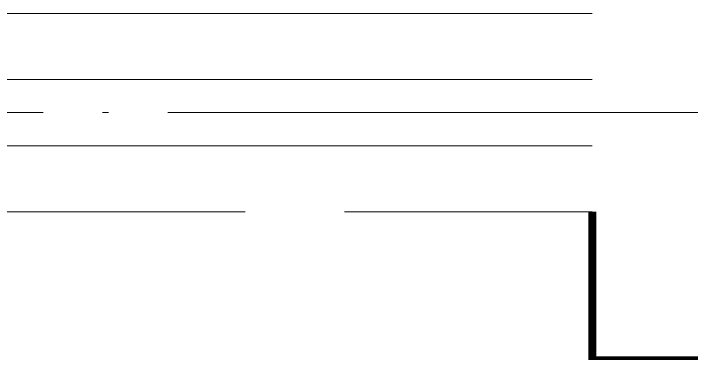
# Model space of a CAD drawing. Extents: x 27938 to 983267, y -209821 to 1628073.
# Drawn here: x 714383 to 715067, y 364581 to 364924 of the extents above; entities that cross this region are included whole.
import ezdxf

# ---------------------------------------------------------------- set-up
doc = ezdxf.new("R2010")
doc.units = 0
doc.header["$LTSCALE"] = 1000
doc.header["$MEASUREMENT"] = 0
doc.linetypes.add('DASH', pattern=[0.35, 0.25, -0.1])
doc.linetypes.add('DOTE', pattern=[2.42, 2, -0.2, 0.02, -0.2])
doc.layers.add('$RECOVER_210609100354-0', color=7, linetype='Continuous')
doc.layers.add('3.5方案汇报，与郭总、侯月琴确定户型_t8$0$2020.03.04 -1安徽标准化洋房户型(UA）_t8_t8$0$看线', color=154, linetype='Continuous')
for name, color, linetype, lineweight in [('DOTE', 19, 'DOTE', 9), ('平面-栏杆', 135, 'Continuous', 15), ('平面-看线', 45, 'Continuous', 15)]:
    doc.layers.add(name, color=color, linetype=linetype, lineweight=lineweight)

# ---------------------------------------------------------------- blocks, each defined once
blk = doc.blocks.new('GFDGDGRDGRDG')
at = {"layer": 'DOTE', "linetype": 'DOTE', "ltscale": 0.3}
blk.add_line((573593.67, 362558.33), (626393.67, 362558.33), dxfattribs=at)

msp = doc.modelspace()

# ---------------------------------------------------------------- linework, layer by layer
at = {"layer": '$RECOVER_210609100354-0', "color": 30, "const_width": 8}
msp.add_lwpolyline([(714966.58, 364723.72), (714966.58, 364573.72), (715266.58, 364573.72), (715266.58, 364723.72)], dxfattribs=at)
at = {"layer": '平面-栏杆'}
for points in [[(714966.58, 364857.06), (710466.58, 364857.06)], [(714966.58, 364790.39), (710466.58, 364790.39)]]:
    msp.add_lwpolyline(points, dxfattribs=at)
at = {"layer": '平面-看线'}
msp.add_lwpolyline([(714966.58, 364923.72), (710466.58, 364923.72)], dxfattribs=at)
at = {"layer": '平面-看线', "linetype": 'DASH'}
msp.add_lwpolyline([(714966.58, 364723.72), (710466.58, 364723.72)], dxfattribs=at)

# ---------------------------------------------------------------- block references
at = {"layer": '3.5方案汇报，与郭总、侯月琴确定户型_t8$0$2020.03.04 -1安徽标准化洋房户型(UA）_t8_t8$0$看线', "ltscale": 10}
msp.add_blockref('GFDGDGRDGRDG', (106822.9, 2265.39), dxfattribs=at)

doc.saveas('drawing.dxf')
